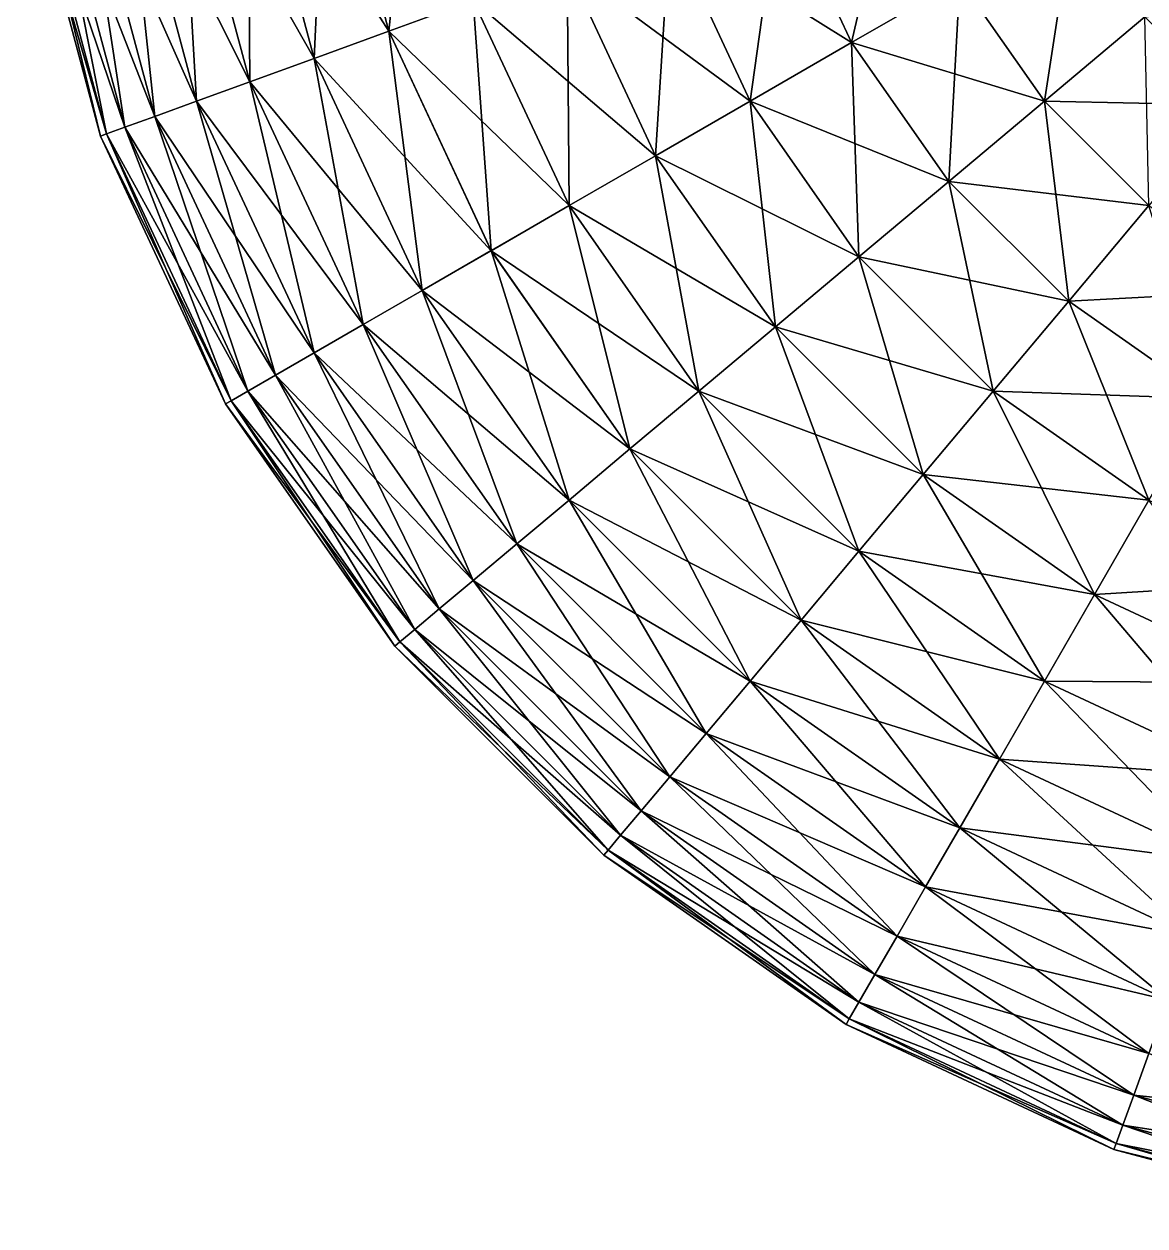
# Model space of a CAD drawing. Header units: metres. Extents: x -7 to 7, y -6 to 6.4.
# Drawn here: x -3.985 to -3.324, y -5.985 to -5.276 of the extents above; entities that cross this region are included whole.
import ezdxf

# ---------------------------------------------------------------- set-up
doc = ezdxf.new("R2010")
doc.units = ezdxf.units.M

msp = doc.modelspace()

# ---------------------------------------------------------------- linework, layer by layer
at = {"layer": 'Sphere 1'}
for points in [[(-3.76975, -5.28017, -0.57358), (-3.75441, -5.13302, -0.64279), (-3.80671, -5.14224, -0.57358)], [(-3.76975, -5.28017, -0.57358), (-3.71985, -5.262, -0.64279), (-3.75441, -5.13302, -0.64279)], [(-3.76975, -5.28017, 0.57358), (-3.85287, -5.15038, 0.5), (-3.80671, -5.14224, 0.57358)], [(-3.8138, -5.2962, -0.5), (-3.80671, -5.14224, -0.57358), (-3.85287, -5.15038, -0.5)], [(-3.8138, -5.2962, -0.5), (-3.76975, -5.28017, -0.57358), (-3.80671, -5.14224, -0.57358)], [(-3.71985, -5.262, 0.64279), (-3.76975, -5.28017, 0.57358), (-3.80671, -5.14224, 0.57358)], [(-3.8138, -5.2962, 0.5), (-3.89254, -5.15738, 0.42262), (-3.85287, -5.15038, 0.5)], [(-3.85165, -5.30997, -0.42262), (-3.85287, -5.15038, -0.5), (-3.89254, -5.15738, -0.42262)], [(-3.76975, -5.28017, 0.57358), (-3.8138, -5.2962, 0.5), (-3.85287, -5.15038, 0.5)], [(-3.85165, -5.30997, -0.42262), (-3.8138, -5.2962, -0.5), (-3.85287, -5.15038, -0.5)], [(-3.85165, -5.30997, 0.42262), (-3.92542, -5.16318, 0.34202), (-3.89254, -5.15738, 0.42262)], [(-3.88302, -5.32139, -0.34202), (-3.89254, -5.15738, -0.42262), (-3.92542, -5.16318, -0.34202)], [(-3.8138, -5.2962, 0.5), (-3.85165, -5.30997, 0.42262), (-3.89254, -5.15738, 0.42262)], [(-3.88302, -5.32139, -0.34202), (-3.85165, -5.30997, -0.42262), (-3.89254, -5.15738, -0.42262)], [(-3.90767, -5.33037, 0.25882), (-3.96985, -5.17101, 0.17365), (-3.95125, -5.16773, 0.25882)], [(-3.92542, -5.33682, -0.17365), (-3.95125, -5.16773, -0.25882), (-3.96985, -5.17101, -0.17365)], [(-3.88302, -5.32139, 0.34202), (-3.95125, -5.16773, 0.25882), (-3.92542, -5.16318, 0.34202)], [(-3.90767, -5.33037, -0.25882), (-3.92542, -5.16318, -0.34202), (-3.95125, -5.16773, -0.25882)], [(-3.88302, -5.32139, 0.34202), (-3.90767, -5.33037, 0.25882), (-3.95125, -5.16773, 0.25882)], [(-3.92542, -5.33682, -0.17365), (-3.90767, -5.33037, -0.25882), (-3.95125, -5.16773, -0.25882)], [(-3.85165, -5.30997, 0.42262), (-3.88302, -5.32139, 0.34202), (-3.92542, -5.16318, 0.34202)], [(-3.90767, -5.33037, -0.25882), (-3.88302, -5.32139, -0.34202), (-3.92542, -5.16318, -0.34202)], [(-3.93612, -5.34072, 0.08715), (-3.98481, -5.17365, 0), (-3.98106, -5.17299, 0.08715)], [(-3.93969, -5.34202, 0), (-3.98106, -5.17299, -0.08716), (-3.98481, -5.17365, 0)], [(-3.93612, -5.34072, 0.08715), (-3.93969, -5.34202, 0), (-3.98481, -5.17365, 0)], [(-3.92542, -5.33682, 0.17365), (-3.98106, -5.17299, 0.08715), (-3.96985, -5.17101, 0.17365)], [(-3.93612, -5.34072, -0.08716), (-3.96985, -5.17101, -0.17365), (-3.98106, -5.17299, -0.08716)], [(-3.92542, -5.33682, 0.17365), (-3.93612, -5.34072, 0.08715), (-3.98106, -5.17299, 0.08715)], [(-3.93969, -5.34202, 0), (-3.93612, -5.34072, -0.08716), (-3.98106, -5.17299, -0.08716)], [(-3.90767, -5.33037, 0.25882), (-3.92542, -5.33682, 0.17365), (-3.96985, -5.17101, 0.17365)], [(-3.93612, -5.34072, -0.08716), (-3.92542, -5.33682, -0.17365), (-3.96985, -5.17101, -0.17365)], [(-3.49673, -5.28679, -0.81915), (-3.46985, -5.17101, -0.86603), (-3.53898, -5.19617, -0.81915)], [(-3.49673, -5.28679, -0.81915), (-3.43301, -5.25, -0.86603), (-3.46985, -5.17101, -0.86603)], [(-3.49673, -5.28679, 0.81915), (-3.60402, -5.21985, 0.76604), (-3.53899, -5.19617, 0.81915)], [(-3.55667, -5.32139, -0.76605), (-3.53898, -5.19617, -0.81915), (-3.60402, -5.21985, -0.76605)], [(-3.55667, -5.32139, -0.76605), (-3.49673, -5.28679, -0.81915), (-3.53898, -5.19617, -0.81915)], [(-3.43301, -5.25, 0.86602), (-3.49673, -5.28679, 0.81915), (-3.53899, -5.19617, 0.81915)], [(-3.38302, -5.32139, -0.86603), (-3.366, -5.21131, -0.90631), (-3.43301, -5.25, -0.86603)], [(-3.38302, -5.32139, -0.86603), (-3.32374, -5.27165, -0.90631), (-3.366, -5.21131, -0.90631)], [(-3.55667, -5.32139, 0.76604), (-3.66446, -5.24184, 0.70711), (-3.60402, -5.21985, 0.76604)], [(-3.61237, -5.35355, -0.70711), (-3.60402, -5.21985, -0.76605), (-3.66446, -5.24184, -0.70711)], [(-3.61237, -5.35355, -0.70711), (-3.55667, -5.32139, -0.76605), (-3.60402, -5.21985, -0.76605)], [(-3.49673, -5.28679, 0.81915), (-3.55667, -5.32139, 0.76604), (-3.60402, -5.21985, 0.76604)], [(-3.61237, -5.35355, 0.70711), (-3.71985, -5.262, 0.64279), (-3.66446, -5.24184, 0.70711)], [(-3.66341, -5.38302, -0.64279), (-3.66446, -5.24184, -0.70711), (-3.71985, -5.262, -0.64279)], [(-3.55667, -5.32139, 0.76604), (-3.61237, -5.35355, 0.70711), (-3.66446, -5.24184, 0.70711)], [(-3.66341, -5.38302, -0.64279), (-3.61237, -5.35355, -0.70711), (-3.66446, -5.24184, -0.70711)], [(-3.38302, -5.32139, 0.86602), (-3.49673, -5.28679, 0.81915), (-3.43301, -5.25, 0.86602)], [(-3.43938, -5.36869, -0.81915), (-3.43301, -5.25, -0.86603), (-3.49673, -5.28679, -0.81915)], [(-3.43938, -5.36869, -0.81915), (-3.38302, -5.32139, -0.86603), (-3.43301, -5.25, -0.86603)], [(-3.32374, -5.27165, 0.90631), (-3.38302, -5.32139, 0.86602), (-3.43301, -5.25, 0.86602)], [(-3.66341, -5.38302, 0.64279), (-3.76975, -5.28017, 0.57358), (-3.71985, -5.262, 0.64279)], [(-3.70941, -5.40957, -0.57358), (-3.71985, -5.262, -0.64279), (-3.76975, -5.28017, -0.57358)], [(-3.61237, -5.35355, 0.70711), (-3.66341, -5.38302, 0.64279), (-3.71985, -5.262, 0.64279)], [(-3.70941, -5.40957, -0.57358), (-3.66341, -5.38302, -0.64279), (-3.71985, -5.262, -0.64279)], [(-3.21985, -5.262, 0.93969), (-3.27165, -5.32374, 0.90631), (-3.32374, -5.27165, 0.90631)], [(-3.27165, -5.32374, 0.90631), (-3.38302, -5.32139, 0.86602), (-3.32374, -5.27165, 0.90631)], [(-3.32139, -5.38302, -0.86603), (-3.32374, -5.27165, -0.90631), (-3.38302, -5.32139, -0.86603)], [(-3.70941, -5.40958, 0.57358), (-3.8138, -5.2962, 0.5), (-3.76975, -5.28017, 0.57358)], [(-3.75, -5.43301, -0.5), (-3.76975, -5.28017, -0.57358), (-3.8138, -5.2962, -0.5)], [(-3.66341, -5.38302, 0.64279), (-3.70941, -5.40958, 0.57358), (-3.76975, -5.28017, 0.57358)], [(-3.75, -5.43301, -0.5), (-3.70941, -5.40957, -0.57358), (-3.76975, -5.28017, -0.57358)], [(-3.43938, -5.36869, 0.81915), (-3.55667, -5.32139, 0.76604), (-3.49673, -5.28679, 0.81915)], [(-3.4924, -5.41317, -0.76605), (-3.49673, -5.28679, -0.81915), (-3.55667, -5.32139, -0.76605)], [(-3.38302, -5.32139, 0.86602), (-3.43938, -5.36869, 0.81915), (-3.49673, -5.28679, 0.81915)], [(-3.4924, -5.41317, -0.76605), (-3.43938, -5.36869, -0.81915), (-3.49673, -5.28679, -0.81915)], [(-3.75, -5.43301, 0.5), (-3.85165, -5.30997, 0.42262), (-3.8138, -5.2962, 0.5)], [(-3.78488, -5.45315, -0.42262), (-3.8138, -5.2962, -0.5), (-3.85165, -5.30997, -0.42262)], [(-3.70941, -5.40958, 0.57358), (-3.75, -5.43301, 0.5), (-3.8138, -5.2962, 0.5)], [(-3.78488, -5.45315, -0.42262), (-3.75, -5.43301, -0.5), (-3.8138, -5.2962, -0.5)], [(-3.78488, -5.45315, 0.42262), (-3.88302, -5.32139, 0.34202), (-3.85165, -5.30997, 0.42262)], [(-3.8138, -5.46985, -0.34202), (-3.85165, -5.30997, -0.42262), (-3.88302, -5.32139, -0.34202)], [(-3.75, -5.43301, 0.5), (-3.78488, -5.45315, 0.42262), (-3.85165, -5.30997, 0.42262)], [(-3.8138, -5.46985, -0.34202), (-3.78488, -5.45315, -0.42262), (-3.85165, -5.30997, -0.42262)], [(-3.8138, -5.46985, 0.34202), (-3.90767, -5.33037, 0.25882), (-3.88302, -5.32139, 0.34202)], [(-3.83652, -5.48296, -0.25882), (-3.88302, -5.32139, -0.34202), (-3.90767, -5.33037, -0.25882)], [(-3.78488, -5.45315, 0.42262), (-3.8138, -5.46985, 0.34202), (-3.88302, -5.32139, 0.34202)], [(-3.83652, -5.48296, -0.25882), (-3.8138, -5.46985, -0.34202), (-3.88302, -5.32139, -0.34202)], [(-3.4924, -5.41318, 0.76604), (-3.61237, -5.35355, 0.70711), (-3.55667, -5.32139, 0.76604)], [(-3.54167, -5.45452, -0.70711), (-3.55667, -5.32139, -0.76605), (-3.61237, -5.35355, -0.70711)], [(-3.43938, -5.36869, 0.81915), (-3.4924, -5.41318, 0.76604), (-3.55667, -5.32139, 0.76604)], [(-3.54167, -5.45452, -0.70711), (-3.4924, -5.41317, -0.76605), (-3.55667, -5.32139, -0.76605)], [(-3.32139, -5.38302, 0.86602), (-3.43938, -5.36869, 0.81915), (-3.38302, -5.32139, 0.86602)], [(-3.36869, -5.43938, -0.81915), (-3.38302, -5.32139, -0.86603), (-3.43938, -5.36869, -0.81915)], [(-3.27165, -5.32374, 0.90631), (-3.32139, -5.38302, 0.86602), (-3.38302, -5.32139, 0.86602)], [(-3.36869, -5.43938, -0.81915), (-3.32139, -5.38302, -0.86603), (-3.38302, -5.32139, -0.86603)], [(-3.83652, -5.48296, 0.25882), (-3.92542, -5.33682, 0.17365), (-3.90767, -5.33037, 0.25882)], [(-3.85287, -5.4924, -0.17365), (-3.90767, -5.33037, -0.25882), (-3.92542, -5.33682, -0.17365)], [(-3.8138, -5.46985, 0.34202), (-3.83652, -5.48296, 0.25882), (-3.90767, -5.33037, 0.25882)], [(-3.85287, -5.4924, -0.17365), (-3.83652, -5.48296, -0.25882), (-3.90767, -5.33037, -0.25882)], [(-3.85287, -5.4924, 0.17365), (-3.93612, -5.34072, 0.08715), (-3.92542, -5.33682, 0.17365)], [(-3.86273, -5.4981, -0.08716), (-3.92542, -5.33682, -0.17365), (-3.93612, -5.34072, -0.08716)], [(-3.83652, -5.48296, 0.25882), (-3.85287, -5.4924, 0.17365), (-3.92542, -5.33682, 0.17365)], [(-3.86273, -5.4981, -0.08716), (-3.85287, -5.4924, -0.17365), (-3.92542, -5.33682, -0.17365)], [(-3.86273, -5.4981, 0.08715), (-3.93969, -5.34202, 0), (-3.93612, -5.34072, 0.08715)], [(-3.86602, -5.5, 0), (-3.93612, -5.34072, -0.08716), (-3.93969, -5.34202, 0)], [(-3.86273, -5.4981, 0.08715), (-3.86602, -5.5, 0), (-3.93969, -5.34202, 0)], [(-3.85287, -5.4924, 0.17365), (-3.86273, -5.4981, 0.08715), (-3.93612, -5.34072, 0.08715)], [(-3.86602, -5.5, 0), (-3.86273, -5.4981, -0.08716), (-3.93612, -5.34072, -0.08716)], [(-3.54167, -5.45452, 0.70711), (-3.66341, -5.38302, 0.64279), (-3.61237, -5.35355, 0.70711)], [(-3.58682, -5.4924, -0.64279), (-3.61237, -5.35355, -0.70711), (-3.66341, -5.38302, -0.64279)], [(-3.4924, -5.41318, 0.76604), (-3.54167, -5.45452, 0.70711), (-3.61237, -5.35355, 0.70711)], [(-3.58682, -5.4924, -0.64279), (-3.54167, -5.45452, -0.70711), (-3.61237, -5.35355, -0.70711)], [(-3.36869, -5.43938, 0.81915), (-3.4924, -5.41318, 0.76604), (-3.43938, -5.36869, 0.81915)], [(-3.41317, -5.4924, -0.76605), (-3.43938, -5.36869, -0.81915), (-3.4924, -5.41317, -0.76605)], [(-3.32139, -5.38302, 0.86602), (-3.36869, -5.43938, 0.81915), (-3.43938, -5.36869, 0.81915)], [(-3.41317, -5.4924, -0.76605), (-3.36869, -5.43938, -0.81915), (-3.43938, -5.36869, -0.81915)], [(-3.58682, -5.4924, 0.64279), (-3.70941, -5.40958, 0.57358), (-3.66341, -5.38302, 0.64279)], [(-3.62751, -5.52654, -0.57358), (-3.66341, -5.38302, -0.64279), (-3.70941, -5.40957, -0.57358)], [(-3.54167, -5.45452, 0.70711), (-3.58682, -5.4924, 0.64279), (-3.66341, -5.38302, 0.64279)], [(-3.62751, -5.52654, -0.57358), (-3.58682, -5.4924, -0.64279), (-3.66341, -5.38302, -0.64279)], [(-3.25, -5.43301, 0.86602), (-3.36869, -5.43938, 0.81915), (-3.32139, -5.38302, 0.86602)], [(-3.28679, -5.49673, -0.81915), (-3.32139, -5.38302, -0.86603), (-3.36869, -5.43938, -0.81915)], [(-3.66341, -5.55667, -0.5), (-3.70941, -5.40957, -0.57358), (-3.75, -5.43301, -0.5)], [(-3.62751, -5.52654, 0.57358), (-3.75, -5.43301, 0.5), (-3.70941, -5.40958, 0.57358)], [(-3.66341, -5.55667, -0.5), (-3.62751, -5.52654, -0.57358), (-3.70941, -5.40957, -0.57358)], [(-3.58682, -5.4924, 0.64279), (-3.62751, -5.52654, 0.57358), (-3.70941, -5.40958, 0.57358)], [(-3.45452, -5.54167, -0.70711), (-3.4924, -5.41317, -0.76605), (-3.54167, -5.45452, -0.70711)], [(-3.41318, -5.4924, 0.76604), (-3.54167, -5.45452, 0.70711), (-3.4924, -5.41318, 0.76604)], [(-3.45452, -5.54167, -0.70711), (-3.41317, -5.4924, -0.76605), (-3.4924, -5.41317, -0.76605)], [(-3.36869, -5.43938, 0.81915), (-3.41318, -5.4924, 0.76604), (-3.4924, -5.41318, 0.76604)], [(-3.66341, -5.55667, 0.5), (-3.78488, -5.45315, 0.42262), (-3.75, -5.43301, 0.5)], [(-3.69427, -5.58256, -0.42262), (-3.75, -5.43301, -0.5), (-3.78488, -5.45315, -0.42262)], [(-3.62751, -5.52654, 0.57358), (-3.66341, -5.55667, 0.5), (-3.75, -5.43301, 0.5)], [(-3.69427, -5.58256, -0.42262), (-3.66341, -5.55667, -0.5), (-3.75, -5.43301, -0.5)], [(-3.25, -5.43301, 0.86602), (-3.28679, -5.49673, 0.81915), (-3.36869, -5.43938, 0.81915)], [(-3.28679, -5.49673, 0.81915), (-3.41318, -5.4924, 0.76604), (-3.36869, -5.43938, 0.81915)], [(-3.32139, -5.55667, -0.76605), (-3.36869, -5.43938, -0.81915), (-3.41317, -5.4924, -0.76605)], [(-3.32139, -5.55667, -0.76605), (-3.28679, -5.49673, -0.81915), (-3.36869, -5.43938, -0.81915)], [(-3.69427, -5.58256, 0.42262), (-3.8138, -5.46985, 0.34202), (-3.78488, -5.45315, 0.42262)], [(-3.71985, -5.60402, -0.34202), (-3.78488, -5.45315, -0.42262), (-3.8138, -5.46985, -0.34202)], [(-3.66341, -5.55667, 0.5), (-3.69427, -5.58256, 0.42262), (-3.78488, -5.45315, 0.42262)], [(-3.71985, -5.60402, -0.34202), (-3.69427, -5.58256, -0.42262), (-3.78488, -5.45315, -0.42262)], [(-3.45452, -5.54167, 0.70711), (-3.58682, -5.4924, 0.64279), (-3.54167, -5.45452, 0.70711)], [(-3.4924, -5.58682, -0.64279), (-3.54167, -5.45452, -0.70711), (-3.58682, -5.4924, -0.64279)], [(-3.41318, -5.4924, 0.76604), (-3.45452, -5.54167, 0.70711), (-3.54167, -5.45452, 0.70711)], [(-3.4924, -5.58682, -0.64279), (-3.45452, -5.54167, -0.70711), (-3.54167, -5.45452, -0.70711)], [(-3.71985, -5.60402, 0.34202), (-3.83652, -5.48296, 0.25882), (-3.8138, -5.46985, 0.34202)], [(-3.73994, -5.62088, -0.25882), (-3.8138, -5.46985, -0.34202), (-3.83652, -5.48296, -0.25882)], [(-3.69427, -5.58256, 0.42262), (-3.71985, -5.60402, 0.34202), (-3.8138, -5.46985, 0.34202)], [(-3.73994, -5.62088, -0.25882), (-3.71985, -5.60402, -0.34202), (-3.8138, -5.46985, -0.34202)], [(-3.73994, -5.62088, 0.25882), (-3.85287, -5.4924, 0.17365), (-3.83652, -5.48296, 0.25882)], [(-3.75441, -5.63302, -0.17365), (-3.83652, -5.48296, -0.25882), (-3.85287, -5.4924, -0.17365)], [(-3.71985, -5.60402, 0.34202), (-3.73994, -5.62088, 0.25882), (-3.83652, -5.48296, 0.25882)], [(-3.75441, -5.63302, -0.17365), (-3.73994, -5.62088, -0.25882), (-3.83652, -5.48296, -0.25882)], [(-3.75441, -5.63302, 0.17365), (-3.86273, -5.4981, 0.08715), (-3.85287, -5.4924, 0.17365)], [(-3.76313, -5.64034, -0.08716), (-3.85287, -5.4924, -0.17365), (-3.86273, -5.4981, -0.08716)], [(-3.73994, -5.62088, 0.25882), (-3.75441, -5.63302, 0.17365), (-3.85287, -5.4924, 0.17365)], [(-3.76313, -5.64034, -0.08716), (-3.75441, -5.63302, -0.17365), (-3.85287, -5.4924, -0.17365)], [(-3.4924, -5.58682, 0.64279), (-3.62751, -5.52654, 0.57358), (-3.58682, -5.4924, 0.64279)], [(-3.52654, -5.62751, -0.57358), (-3.58682, -5.4924, -0.64279), (-3.62751, -5.52654, -0.57358)], [(-3.45452, -5.54167, 0.70711), (-3.4924, -5.58682, 0.64279), (-3.58682, -5.4924, 0.64279)], [(-3.52654, -5.62751, -0.57358), (-3.4924, -5.58682, -0.64279), (-3.58682, -5.4924, -0.64279)], [(-3.32139, -5.55667, 0.76604), (-3.45452, -5.54167, 0.70711), (-3.41318, -5.4924, 0.76604)], [(-3.35355, -5.61237, -0.70711), (-3.41317, -5.4924, -0.76605), (-3.45452, -5.54167, -0.70711)], [(-3.28679, -5.49673, 0.81915), (-3.32139, -5.55667, 0.76604), (-3.41318, -5.4924, 0.76604)], [(-3.35355, -5.61237, -0.70711), (-3.32139, -5.55667, -0.76605), (-3.41317, -5.4924, -0.76605)], [(-3.76313, -5.64034, 0.08715), (-3.86602, -5.5, 0), (-3.86273, -5.4981, 0.08715)], [(-3.76604, -5.64279, 0), (-3.86273, -5.4981, -0.08716), (-3.86602, -5.5, 0)], [(-3.76313, -5.64034, 0.08715), (-3.76604, -5.64279, 0), (-3.86602, -5.5, 0)], [(-3.75441, -5.63302, 0.17365), (-3.76313, -5.64034, 0.08715), (-3.86273, -5.4981, 0.08715)], [(-3.76604, -5.64279, 0), (-3.76313, -5.64034, -0.08716), (-3.86273, -5.4981, -0.08716)], [(-3.52654, -5.62751, 0.57358), (-3.66341, -5.55667, 0.5), (-3.62751, -5.52654, 0.57358)], [(-3.55667, -5.66341, -0.5), (-3.62751, -5.52654, -0.57358), (-3.66341, -5.55667, -0.5)], [(-3.4924, -5.58682, 0.64279), (-3.52654, -5.62751, 0.57358), (-3.62751, -5.52654, 0.57358)], [(-3.55667, -5.66341, -0.5), (-3.52654, -5.62751, -0.57358), (-3.62751, -5.52654, -0.57358)], [(-3.35355, -5.61237, 0.70711), (-3.4924, -5.58682, 0.64279), (-3.45452, -5.54167, 0.70711)], [(-3.38302, -5.66341, -0.64279), (-3.45452, -5.54167, -0.70711), (-3.4924, -5.58682, -0.64279)], [(-3.32139, -5.55667, 0.76604), (-3.35355, -5.61237, 0.70711), (-3.45452, -5.54167, 0.70711)], [(-3.38302, -5.66341, -0.64279), (-3.35355, -5.61237, -0.70711), (-3.45452, -5.54167, -0.70711)], [(-3.55667, -5.66341, 0.5), (-3.69427, -5.58256, 0.42262), (-3.66341, -5.55667, 0.5)], [(-3.58256, -5.69427, -0.42262), (-3.66341, -5.55667, -0.5), (-3.69427, -5.58256, -0.42262)], [(-3.52654, -5.62751, 0.57358), (-3.55667, -5.66341, 0.5), (-3.66341, -5.55667, 0.5)], [(-3.58256, -5.69427, -0.42262), (-3.55667, -5.66341, -0.5), (-3.66341, -5.55667, -0.5)], [(-3.21985, -5.60402, 0.76604), (-3.35355, -5.61237, 0.70711), (-3.32139, -5.55667, 0.76604)], [(-3.24184, -5.66446, -0.70711), (-3.32139, -5.55667, -0.76605), (-3.35355, -5.61237, -0.70711)], [(-3.58256, -5.69427, 0.42262), (-3.71985, -5.60402, 0.34202), (-3.69427, -5.58256, 0.42262)], [(-3.60402, -5.71985, -0.34202), (-3.69427, -5.58256, -0.42262), (-3.71985, -5.60402, -0.34202)], [(-3.55667, -5.66341, 0.5), (-3.58256, -5.69427, 0.42262), (-3.69427, -5.58256, 0.42262)], [(-3.60402, -5.71985, -0.34202), (-3.58256, -5.69427, -0.42262), (-3.69427, -5.58256, -0.42262)], [(-3.38302, -5.66341, 0.64279), (-3.52654, -5.62751, 0.57358), (-3.4924, -5.58682, 0.64279)], [(-3.40957, -5.70941, -0.57358), (-3.4924, -5.58682, -0.64279), (-3.52654, -5.62751, -0.57358)], [(-3.35355, -5.61237, 0.70711), (-3.38302, -5.66341, 0.64279), (-3.4924, -5.58682, 0.64279)], [(-3.40957, -5.70941, -0.57358), (-3.38302, -5.66341, -0.64279), (-3.4924, -5.58682, -0.64279)], [(-3.60402, -5.71985, 0.34202), (-3.73994, -5.62088, 0.25882), (-3.71985, -5.60402, 0.34202)], [(-3.62088, -5.73994, -0.25882), (-3.71985, -5.60402, -0.34202), (-3.73994, -5.62088, -0.25882)], [(-3.58256, -5.69427, 0.42262), (-3.60402, -5.71985, 0.34202), (-3.71985, -5.60402, 0.34202)], [(-3.62088, -5.73994, -0.25882), (-3.60402, -5.71985, -0.34202), (-3.71985, -5.60402, -0.34202)], [(-3.21985, -5.60402, 0.76604), (-3.24184, -5.66446, 0.70711), (-3.35355, -5.61237, 0.70711)], [(-3.24184, -5.66446, 0.70711), (-3.38302, -5.66341, 0.64279), (-3.35355, -5.61237, 0.70711)], [(-3.262, -5.71985, -0.64279), (-3.35355, -5.61237, -0.70711), (-3.38302, -5.66341, -0.64279)], [(-3.262, -5.71985, -0.64279), (-3.24184, -5.66446, -0.70711), (-3.35355, -5.61237, -0.70711)], [(-3.62088, -5.73994, 0.25882), (-3.75441, -5.63302, 0.17365), (-3.73994, -5.62088, 0.25882)], [(-3.63302, -5.75441, -0.17365), (-3.73994, -5.62088, -0.25882), (-3.75441, -5.63302, -0.17365)], [(-3.60402, -5.71985, 0.34202), (-3.62088, -5.73994, 0.25882), (-3.73994, -5.62088, 0.25882)], [(-3.63302, -5.75441, -0.17365), (-3.62088, -5.73994, -0.25882), (-3.73994, -5.62088, -0.25882)], [(-3.40958, -5.70941, 0.57358), (-3.55667, -5.66341, 0.5), (-3.52654, -5.62751, 0.57358)], [(-3.43301, -5.75, -0.5), (-3.52654, -5.62751, -0.57358), (-3.55667, -5.66341, -0.5)], [(-3.38302, -5.66341, 0.64279), (-3.40958, -5.70941, 0.57358), (-3.52654, -5.62751, 0.57358)], [(-3.43301, -5.75, -0.5), (-3.40957, -5.70941, -0.57358), (-3.52654, -5.62751, -0.57358)], [(-3.63302, -5.75441, 0.17365), (-3.76313, -5.64034, 0.08715), (-3.75441, -5.63302, 0.17365)], [(-3.64034, -5.76313, -0.08716), (-3.75441, -5.63302, -0.17365), (-3.76313, -5.64034, -0.08716)], [(-3.62088, -5.73994, 0.25882), (-3.63302, -5.75441, 0.17365), (-3.75441, -5.63302, 0.17365)], [(-3.64034, -5.76313, -0.08716), (-3.63302, -5.75441, -0.17365), (-3.75441, -5.63302, -0.17365)], [(-3.64034, -5.76313, 0.08715), (-3.76604, -5.64279, 0), (-3.76313, -5.64034, 0.08715)], [(-3.64279, -5.76604, 0), (-3.76313, -5.64034, -0.08716), (-3.76604, -5.64279, 0)], [(-3.64034, -5.76313, 0.08715), (-3.64279, -5.76604, 0), (-3.76604, -5.64279, 0)], [(-3.63302, -5.75441, 0.17365), (-3.64034, -5.76313, 0.08715), (-3.76313, -5.64034, 0.08715)], [(-3.64279, -5.76604, 0), (-3.64034, -5.76313, -0.08716), (-3.76313, -5.64034, -0.08716)], [(-3.43301, -5.75, 0.5), (-3.58256, -5.69427, 0.42262), (-3.55667, -5.66341, 0.5)], [(-3.45315, -5.78488, -0.42262), (-3.55667, -5.66341, -0.5), (-3.58256, -5.69427, -0.42262)], [(-3.40958, -5.70941, 0.57358), (-3.43301, -5.75, 0.5), (-3.55667, -5.66341, 0.5)], [(-3.45315, -5.78488, -0.42262), (-3.43301, -5.75, -0.5), (-3.55667, -5.66341, -0.5)], [(-3.262, -5.71985, 0.64279), (-3.40958, -5.70941, 0.57358), (-3.38302, -5.66341, 0.64279)], [(-3.28017, -5.76975, -0.57358), (-3.38302, -5.66341, -0.64279), (-3.40957, -5.70941, -0.57358)], [(-3.24184, -5.66446, 0.70711), (-3.262, -5.71985, 0.64279), (-3.38302, -5.66341, 0.64279)], [(-3.28017, -5.76975, -0.57358), (-3.262, -5.71985, -0.64279), (-3.38302, -5.66341, -0.64279)], [(-3.45315, -5.78488, 0.42262), (-3.60402, -5.71985, 0.34202), (-3.58256, -5.69427, 0.42262)], [(-3.46985, -5.8138, -0.34202), (-3.58256, -5.69427, -0.42262), (-3.60402, -5.71985, -0.34202)], [(-3.43301, -5.75, 0.5), (-3.45315, -5.78488, 0.42262), (-3.58256, -5.69427, 0.42262)], [(-3.46985, -5.8138, -0.34202), (-3.45315, -5.78488, -0.42262), (-3.58256, -5.69427, -0.42262)], [(-3.28017, -5.76975, 0.57358), (-3.43301, -5.75, 0.5), (-3.40958, -5.70941, 0.57358)], [(-3.2962, -5.8138, -0.5), (-3.40957, -5.70941, -0.57358), (-3.43301, -5.75, -0.5)], [(-3.262, -5.71985, 0.64279), (-3.28017, -5.76975, 0.57358), (-3.40958, -5.70941, 0.57358)], [(-3.2962, -5.8138, -0.5), (-3.28017, -5.76975, -0.57358), (-3.40957, -5.70941, -0.57358)], [(-3.46985, -5.8138, 0.34202), (-3.62088, -5.73994, 0.25882), (-3.60402, -5.71985, 0.34202)], [(-3.48296, -5.83652, -0.25882), (-3.60402, -5.71985, -0.34202), (-3.62088, -5.73994, -0.25882)], [(-3.45315, -5.78488, 0.42262), (-3.46985, -5.8138, 0.34202), (-3.60402, -5.71985, 0.34202)], [(-3.48296, -5.83652, -0.25882), (-3.46985, -5.8138, -0.34202), (-3.60402, -5.71985, -0.34202)], [(-3.48296, -5.83652, 0.25882), (-3.63302, -5.75441, 0.17365), (-3.62088, -5.73994, 0.25882)], [(-3.4924, -5.85287, -0.17365), (-3.62088, -5.73994, -0.25882), (-3.63302, -5.75441, -0.17365)], [(-3.46985, -5.8138, 0.34202), (-3.48296, -5.83652, 0.25882), (-3.62088, -5.73994, 0.25882)], [(-3.4924, -5.85287, -0.17365), (-3.48296, -5.83652, -0.25882), (-3.62088, -5.73994, -0.25882)], [(-3.4924, -5.85287, 0.17365), (-3.64034, -5.76313, 0.08715), (-3.63302, -5.75441, 0.17365)], [(-3.4981, -5.86273, -0.08716), (-3.63302, -5.75441, -0.17365), (-3.64034, -5.76313, -0.08716)], [(-3.48296, -5.83652, 0.25882), (-3.4924, -5.85287, 0.17365), (-3.63302, -5.75441, 0.17365)], [(-3.4981, -5.86273, -0.08716), (-3.4924, -5.85287, -0.17365), (-3.63302, -5.75441, -0.17365)], [(-3.2962, -5.8138, 0.5), (-3.45315, -5.78488, 0.42262), (-3.43301, -5.75, 0.5)], [(-3.30997, -5.85165, -0.42262), (-3.43301, -5.75, -0.5), (-3.45315, -5.78488, -0.42262)], [(-3.28017, -5.76975, 0.57358), (-3.2962, -5.8138, 0.5), (-3.43301, -5.75, 0.5)], [(-3.30997, -5.85165, -0.42262), (-3.2962, -5.8138, -0.5), (-3.43301, -5.75, -0.5)], [(-3.4981, -5.86273, 0.08715), (-3.64279, -5.76604, 0), (-3.64034, -5.76313, 0.08715)], [(-3.5, -5.86602, 0), (-3.64034, -5.76313, -0.08716), (-3.64279, -5.76604, 0)], [(-3.4924, -5.85287, 0.17365), (-3.4981, -5.86273, 0.08715), (-3.64034, -5.76313, 0.08715)], [(-3.5, -5.86602, 0), (-3.4981, -5.86273, -0.08716), (-3.64034, -5.76313, -0.08716)], [(-3.4981, -5.86273, 0.08715), (-3.5, -5.86602, 0), (-3.64279, -5.76604, 0)], [(-3.30997, -5.85165, 0.42262), (-3.46985, -5.8138, 0.34202), (-3.45315, -5.78488, 0.42262)], [(-3.32139, -5.88302, -0.34202), (-3.45315, -5.78488, -0.42262), (-3.46985, -5.8138, -0.34202)], [(-3.2962, -5.8138, 0.5), (-3.30997, -5.85165, 0.42262), (-3.45315, -5.78488, 0.42262)], [(-3.32139, -5.88302, -0.34202), (-3.30997, -5.85165, -0.42262), (-3.45315, -5.78488, -0.42262)], [(-3.32139, -5.88302, 0.34202), (-3.48296, -5.83652, 0.25882), (-3.46985, -5.8138, 0.34202)], [(-3.33037, -5.90767, -0.25882), (-3.46985, -5.8138, -0.34202), (-3.48296, -5.83652, -0.25882)], [(-3.30997, -5.85165, 0.42262), (-3.32139, -5.88302, 0.34202), (-3.46985, -5.8138, 0.34202)], [(-3.33037, -5.90767, -0.25882), (-3.32139, -5.88302, -0.34202), (-3.46985, -5.8138, -0.34202)], [(-3.33037, -5.90767, 0.25882), (-3.4924, -5.85287, 0.17365), (-3.48296, -5.83652, 0.25882)], [(-3.33682, -5.92542, -0.17365), (-3.48296, -5.83652, -0.25882), (-3.4924, -5.85287, -0.17365)], [(-3.32139, -5.88302, 0.34202), (-3.33037, -5.90767, 0.25882), (-3.48296, -5.83652, 0.25882)], [(-3.33682, -5.92542, -0.17365), (-3.33037, -5.90767, -0.25882), (-3.48296, -5.83652, -0.25882)], [(-3.33682, -5.92542, 0.17365), (-3.4981, -5.86273, 0.08715), (-3.4924, -5.85287, 0.17365)], [(-3.34072, -5.93612, -0.08716), (-3.4924, -5.85287, -0.17365), (-3.4981, -5.86273, -0.08716)], [(-3.33037, -5.90767, 0.25882), (-3.33682, -5.92542, 0.17365), (-3.4924, -5.85287, 0.17365)], [(-3.34072, -5.93612, -0.08716), (-3.33682, -5.92542, -0.17365), (-3.4924, -5.85287, -0.17365)], [(-3.34072, -5.93612, 0.08715), (-3.5, -5.86602, 0), (-3.4981, -5.86273, 0.08715)], [(-3.34202, -5.93969, 0), (-3.4981, -5.86273, -0.08716), (-3.5, -5.86602, 0)], [(-3.34072, -5.93612, 0.08715), (-3.34202, -5.93969, 0), (-3.5, -5.86602, 0)], [(-3.33682, -5.92542, 0.17365), (-3.34072, -5.93612, 0.08715), (-3.4981, -5.86273, 0.08715)], [(-3.34202, -5.93969, 0), (-3.34072, -5.93612, -0.08716), (-3.4981, -5.86273, -0.08716)], [(-3.16318, -5.92542, 0.34202), (-3.33037, -5.90767, 0.25882), (-3.32139, -5.88302, 0.34202)], [(-3.16773, -5.95125, -0.25882), (-3.32139, -5.88302, -0.34202), (-3.33037, -5.90767, -0.25882)], [(-3.16773, -5.95125, 0.25882), (-3.33682, -5.92542, 0.17365), (-3.33037, -5.90767, 0.25882)], [(-3.17101, -5.96985, -0.17365), (-3.33037, -5.90767, -0.25882), (-3.33682, -5.92542, -0.17365)], [(-3.16318, -5.92542, 0.34202), (-3.16773, -5.95125, 0.25882), (-3.33037, -5.90767, 0.25882)], [(-3.17101, -5.96985, -0.17365), (-3.16773, -5.95125, -0.25882), (-3.33037, -5.90767, -0.25882)], [(-3.17101, -5.96985, 0.17365), (-3.34072, -5.93612, 0.08715), (-3.33682, -5.92542, 0.17365)], [(-3.17299, -5.98106, -0.08716), (-3.33682, -5.92542, -0.17365), (-3.34072, -5.93612, -0.08716)], [(-3.16773, -5.95125, 0.25882), (-3.17101, -5.96985, 0.17365), (-3.33682, -5.92542, 0.17365)], [(-3.17299, -5.98106, -0.08716), (-3.17101, -5.96985, -0.17365), (-3.33682, -5.92542, -0.17365)], [(-3.17299, -5.98106, 0.08715), (-3.34202, -5.93969, 0), (-3.34072, -5.93612, 0.08715)], [(-3.17365, -5.98481, 0), (-3.34072, -5.93612, -0.08716), (-3.34202, -5.93969, 0)], [(-3.17299, -5.98106, 0.08715), (-3.17365, -5.98481, 0), (-3.34202, -5.93969, 0)], [(-3.17101, -5.96985, 0.17365), (-3.17299, -5.98106, 0.08715), (-3.34072, -5.93612, 0.08715)], [(-3.17365, -5.98481, 0), (-3.17299, -5.98106, -0.08716), (-3.34072, -5.93612, -0.08716)]]:
    msp.add_3dface(points, dxfattribs=at)

doc.saveas('drawing.dxf')
